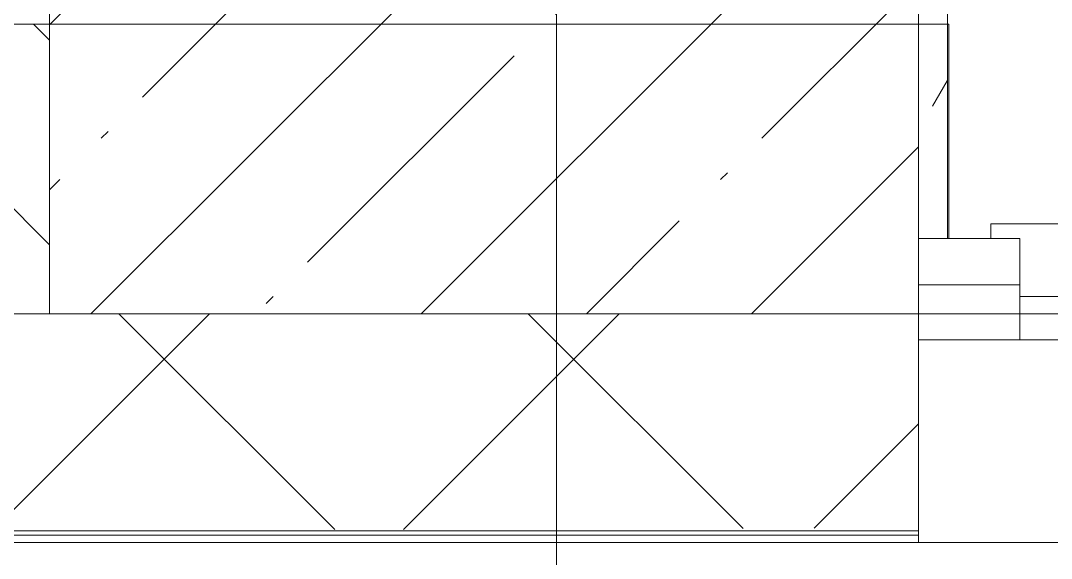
# Model space of a CAD drawing. Header units: millimetres. Extents: x -249154 to 415037, y -45458 to 354837.
# Drawn here: x 12205 to 12916, y 78917 to 79289 of the extents above; entities that cross this region are included whole.
import ezdxf

# ---------------------------------------------------------------- set-up
doc = ezdxf.new("R2010")
doc.units = ezdxf.units.MM
for name, color, linetype, lineweight in [('A-GLAZ', 7, 'Continuous', 9), ('A-GLAZ-1', 7, 'Continuous', 5), ('A-WALL', 7, 'Continuous', 5), ('I-WALL', 7, 'Continuous', 5), ('S-COLS-1', 7, 'Continuous', 5), ('Оси', 7, 'Continuous', 9)]:
    doc.layers.add(name, color=color, linetype=linetype, lineweight=lineweight)
doc.layers.add('A-WALL-1', color=9, linetype='Continuous', lineweight=5, true_color=0x808080)
doc.layers.add('A-WALL-FNSH-1', color=9, linetype='Continuous', lineweight=5, true_color=0x808080)
pattern_1 = [(0, (0, 0), (243.84, 60.96), [20.117, -162.763, 20.117, -162.763, -975.36]), (0, (0, 0), (243.84, 60.96), [-365.76, 20.117, -345.643, 20.117, -162.763, -426.72]), (0, (0, 0), (243.84, 60.96), [-914.4, 20.117, -101.803, 20.117, -284.683]), (120, (91.44, 30.48), (-174.7129, 180.69163), [20.117, -162.763, 20.117, -162.763, -975.36]), (120, (91.44, 30.48), (-174.7129, 180.69163), [-365.76, 20.117, -345.643, 20.117, -162.763, -426.72]), (120, (91.44, 30.48), (-174.7129, 180.69163), [-914.4, 20.117, -101.803, 20.117, -284.683]), (240, (121.92, 152.4), (-69.1271, -241.65163), [20.117, -162.763, 20.117, -162.763, -975.36]), (240, (121.92, 152.4), (-69.1271, -241.65163), [-365.76, 20.117, -345.643, 20.117, -162.763, -426.72]), (240, (121.92, 152.4), (-69.1271, -241.65163), [-914.4, 20.117, -101.803, 20.117, -284.683])]

# ---------------------------------------------------------------- blocks, each defined once
blk = doc.blocks.new('120_Окно_СКБ_2Ст - 120_Окно_СКБ_2Ст 2100х2500 _мал створка справа_-V24-Объем проектирования 1 этажа')
at = {"layer": 'A-GLAZ'}
for p, q in [((980, -127), (980, -57)), ((980, -57), (1050, -57)), ((1050, -57), (1050, -127)), ((980, -87), (220, -87)), ((980, -127), (980, -87)), ((1050, -127), (980, -127)), ((1000, -127), (980, -127)), ((1000, -137), (1000, -127)), ((200, -137), (1000, -137)), ((1000, -137), (200, -137))]:
    blk.add_line(p, q, dxfattribs=at)
at = {"layer": 'A-GLAZ-1'}
for p, q in [((1050, -57), (-1050, -57)), ((1000, -127), (1030, -127))]:
    blk.add_line(p, q, dxfattribs=at)
blk = doc.blocks.new('1floor')
at = {"layer": 'A-WALL'}
h = blk.add_hatch(dxfattribs=at)
h.set_pattern_fill('FP_2', color=256, style=0, pattern_type=2)
h.set_pattern_definition([(135, (0, 0), (-70.71068, -70.71068), [])])
h.paths.add_polyline_path([(7660, -100), (7660, 100), (6830, 100), (6830, -100)])
h.paths.add_polyline_path([(19360, -100), (20710, -100), (20710, 100), (19360, 100), (19360, -80)])
h.paths.add_polyline_path([(14860, -100), (15610, -100), (15610, 100), (14860, 100), (14860, -80)])
h.paths.add_polyline_path([(16510, -100), (16660, -100), (16660, 100), (16510, 100), (16510, -98)])
h.paths.add_polyline_path([(21610, -100), (21910, -100), (21910, 100), (21610, 100), (21610, -80)])
h.paths.add_polyline_path([(9910, -100), (9910, 100), (9159.74, 99.99), (9159.74, -100), (9359.74, -100)])
h.paths.add_polyline_path([(22510, -100), (22635, -100), (22635, 100), (22510, 100), (22510, -80)])
h.paths.add_polyline_path([(12055.57, -100), (12160, -100), (12160, 100), (12010, 100), (12010, -100)])
h.paths.add_polyline_path([(27310, -100), (28309.74, -100), (28309.74, 100), (27310, 100), (27310, -80)])
h.paths.add_polyline_path([(26410, -100), (26410, 100), (26160, 100), (26160, -100)])
h.paths.add_polyline_path([(25435, -100), (25560, -100), (25560, 100), (25435, 100), (25435, -80)])
h = blk.add_hatch(dxfattribs=at)
h.set_pattern_fill('FP_24', color=256, style=0, pattern_type=2)
h.set_pattern_definition([(45, (0, 0), (-141.42136, 141.42136), []), (135, (0, 0), (-141.42136, -141.42136), [])])
h.paths.add_polyline_path([(75692.06, -250), (75700, -250), (75700, -100), (73980, -100), (73980, -250), (75480, -250)])
h.paths.add_polyline_path([(70660, -250), (70660, -100), (67060, -100), (67060, -250), (69821.35, -250)])
h.paths.add_polyline_path([(72236.07, -250), (72280, -250), (72280, -100), (71560, -101.79), (71560, -250), (72080, -250)])
h.paths.add_polyline_path([(65160, -250), (66160, -250), (66160, -100), (65160, -100), (65160, -118)])
h.paths.add_polyline_path([(63710, -250), (64260, -250), (64260, -100), (63710, -100), (63710, -121.31)])
h.paths.add_polyline_path([(60910, -250), (61610, -250), (61610, -100), (60910, -100), (60910, -128.27)])
h.paths.add_polyline_path([(60010, -250), (60010, -100), (59260, -100), (59260, -250)])
h.paths.add_polyline_path([(57160, -250), (57160, -100), (56410, -100), (56410, -250)])
h.paths.add_polyline_path([(53310, -250), (53310, -100), (51871.54, -100), (51871.54, -250)])
h.paths.add_polyline_path([(49771.54, -250), (49771.54, -100), (49060, -100), (49060, -250), (49190.71, -250)])
h.paths.add_polyline_path([(48160, -250), (48160, -100), (47410, -100), (47410, -250)])
h.paths.add_polyline_path([(44310, -250), (44310, -100), (42737.54, -100), (42737.54, -250)])
h.paths.add_polyline_path([(38875.4, -250), (39040, -250), (39040, -100), (37990, -100), (37990, -250)])
h.paths.add_polyline_path([(40637.54, -250), (40637.54, -100), (39940, -100), (39940, -250)])
h.paths.add_polyline_path([(36812.33, -250), (37090, -250), (37090, -100), (35970, -100), (35970, -250)])
h.paths.add_polyline_path([(33870, -250), (33870, -100), (33010, -100), (33010, -250)])
h.paths.add_polyline_path([(30210, -250), (30210, -100), (29209.74, -100), (29209.74, -250)])
h.paths.add_polyline_path([(28309.74, -250), (28309.74, -100), (27310, -100), (27310, -250)])
h.paths.add_polyline_path([(26410, -250), (26410, -100), (25435, -100), (25435, -250)])
h.paths.add_polyline_path([(22635, -250), (22635, -100), (21610, -100), (21610, -250)])
h.paths.add_polyline_path([(19360, -250), (20710, -250), (20710, -100), (19360, -100), (19360, -231.59)])
h.paths.add_polyline_path([(17260, -250), (17260, -100), (16510, -100), (16510, -250)])
h.paths.add_polyline_path([(14860, -250), (15610, -250), (15610, -100), (14860, -100), (14860, -242.78)])
h.paths.add_polyline_path([(12055.57, -250), (12760, -248), (12760, -100), (12010, -100), (12010, -250)])
h.paths.add_polyline_path([(7929.44, -250), (8259.74, -250), (8259.74, -100), (6830, -100), (6830, -250), (7660, -250)])
h.paths.add_polyline_path([(9159.74, -250), (9910, -250), (9910, -100), (9159.74, -100), (9159.74, -118)])
h.paths.add_polyline_path([(110, -250), (3730, -250), (3730, -100), (-260, -100), (-260, -250), (-110, -250)])
at = {"layer": 'I-WALL'}
h = blk.add_hatch(dxfattribs=at)
h.set_pattern_fill('FP_191', color=256, style=0, pattern_type=2)
h.set_pattern_definition(pattern_1)
h.paths.add_polyline_path([(12776.36, 100), (12780, 100), (12778.57, 500), (12760, 500), (12760, 100)])
h = blk.add_hatch(dxfattribs=at)
h.set_pattern_fill('FP_191', color=256, style=0, pattern_type=2)
h.set_pattern_definition(pattern_1)
h.paths.add_polyline_path([(12762.91, -48), (12780, -48), (12780, 100), (12760, 100), (12760, -48)])
at = {"layer": 'S-COLS-1'}
h = blk.add_hatch(dxfattribs=at)
h.set_pattern_fill('FP_1', color=256, style=0, pattern_type=2)
h.set_pattern_definition([(45, (0, 0), (-114.0493, 114.0493), []), (45, (114.05, 0), (-114.0493, 114.0493), [201.612, -40.322, 6.706, -33.617])])
h.paths.add_polyline_path([(12760, -100), (12760, 500), (12160, 500), (12160, -100), (12570.91, -100)])
at = {"layer": 'A-WALL'}
for p, q in [((8260, -100), (15610, -100)), ((12010, -250), (12760, -250)), ((12010, -253), (12760, -253)), ((14860, -258), (12760, -258))]:
    blk.add_line(p, q, dxfattribs=at)
at = {"layer": 'A-WALL-1'}
for p, q in [((12760, 500), (12760, -250)), ((12780, 100), (12780, 140)), ((12010, 100), (12780, 100)), ((12760, -48), (12780, -48))]:
    blk.add_line(p, q, dxfattribs=at)
at = {"layer": 'A-WALL-FNSH-1'}
for p, q in [((12780, 100), (12780, -48)), ((12781, 100), (12780, 100)), ((12781, -48), (12781, 100)), ((12780, -48), (12781, -48)), ((12760, -258), (12760, -250)), ((12010, -258), (12760, -258))]:
    blk.add_line(p, q, dxfattribs=at)
at = {"layer": 'I-WALL'}
blk.add_line((12830, -80), (12760, -80), dxfattribs=at)
at = {"layer": 'S-COLS-1'}
for p, q in [((12160, 500), (12160, -100)), ((12760, -100), (12760, 500)), ((12160, -100), (12760, -100))]:
    blk.add_line(p, q, dxfattribs=at)
at = {"layer": 'Оси'}
blk.add_line((12510, -1906.26), (12510, 3093.74), dxfattribs=at)
at = {"layer": 'A-GLAZ', "color": 3, "rotation": 180}
blk.add_blockref('120_Окно_СКБ_2Ст - 120_Окно_СКБ_2Ст 2100х2500 _мал створка справа_-V24-Объем проектирования 1 этажа', (13810, -175), dxfattribs=at)

msp = doc.modelspace()

# ---------------------------------------------------------------- block references
msp.add_blockref('1floor', (64.7, 79186.05))

doc.saveas('drawing.dxf')
